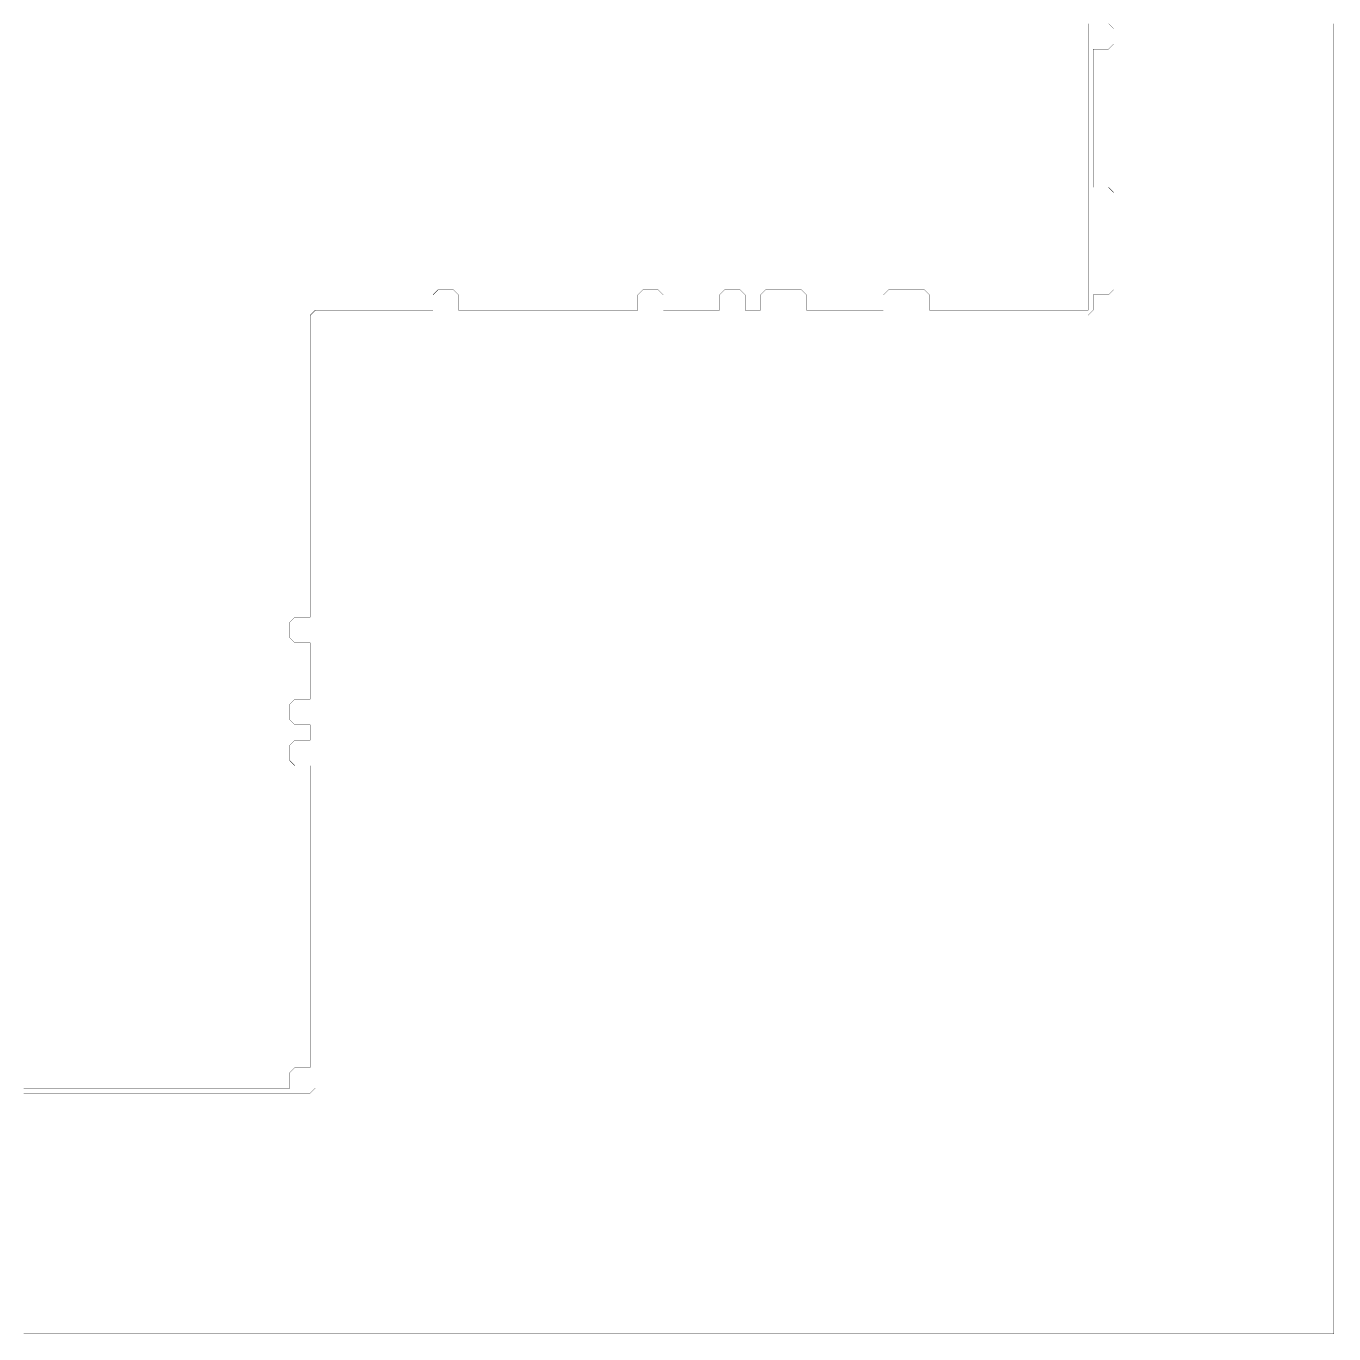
# Model space of a CAD drawing. Header units: metres. Extents: x 0 to 4990, y -4990 to 0.
# Drawn here: x 2495 to 4990, y -4990 to -2495 of the extents above; entities that cross this region are included whole.
import ezdxf

# ---------------------------------------------------------------- set-up
doc = ezdxf.new("R2010")
doc.units = ezdxf.units.M
doc.layers.add('conductor', color=1, linetype='Continuous')
doc.layers.add('substrate', color=5, linetype='Continuous')

msp = doc.modelspace()

# ---------------------------------------------------------------- linework, layer by layer
at = {"layer": 'conductor', "const_width": 0.5}
msp.add_lwpolyline([(2490.234375, -4521.484375), (2500, -4521.484375), (2509.765625, -4521.484375), (2519.53125, -4521.484375), (2529.296875, -4521.484375), (2539.0625, -4521.484375), (2548.828125, -4521.484375), (2558.59375, -4521.484375), (2568.359375, -4521.484375), (2578.125, -4521.484375), (2587.890625, -4521.484375), (2597.65625, -4521.484375), (2607.421875, -4521.484375), (2617.1875, -4521.484375), (2626.953125, -4521.484375), (2636.71875, -4521.484375), (2646.484375, -4521.484375), (2656.25, -4521.484375), (2666.015625, -4521.484375), (2675.78125, -4521.484375), (2685.546875, -4521.484375), (2695.3125, -4521.484375), (2705.078125, -4521.484375), (2714.84375, -4521.484375), (2724.609375, -4521.484375), (2734.375, -4521.484375), (2744.140625, -4521.484375), (2753.90625, -4521.484375), (2763.671875, -4521.484375), (2773.4375, -4521.484375), (2783.203125, -4521.484375), (2792.96875, -4521.484375), (2802.734375, -4521.484375), (2812.5, -4521.484375), (2822.265625, -4521.484375), (2832.03125, -4521.484375), (2841.796875, -4521.484375), (2851.5625, -4521.484375), (2861.328125, -4521.484375), (2871.09375, -4521.484375), (2880.859375, -4521.484375), (2890.625, -4521.484375), (2900.390625, -4521.484375), (2910.15625, -4521.484375), (2919.921875, -4521.484375), (2929.6875, -4521.484375), (2939.453125, -4521.484375), (2949.21875, -4521.484375), (2958.984375, -4521.484375), (2968.75, -4521.484375), (2978.515625, -4521.484375), (2988.28125, -4521.484375), (2998.046875, -4521.484375), (2998.046875, -4511.71875), (2998.046875, -4501.953125), (2998.046875, -4492.1875), (3007.8125, -4482.421875), (3017.578125, -4482.421875), (3027.34375, -4482.421875), (3037.109375, -4482.421875), (3037.109375, -4472.65625), (3037.109375, -4462.890625), (3037.109375, -4453.125), (3037.109375, -4443.359375), (3037.109375, -4433.59375), (3037.109375, -4423.828125), (3037.109375, -4414.0625), (3037.109375, -4404.296875), (3037.109375, -4394.53125), (3037.109375, -4384.765625), (3037.109375, -4375), (3037.109375, -4365.234375), (3037.109375, -4355.46875), (3037.109375, -4345.703125), (3037.109375, -4335.9375), (3037.109375, -4326.171875), (3037.109375, -4316.40625), (3037.109375, -4306.640625), (3037.109375, -4296.875), (3037.109375, -4287.109375), (3037.109375, -4277.34375), (3037.109375, -4267.578125), (3037.109375, -4257.8125), (3037.109375, -4248.046875), (3037.109375, -4238.28125), (3037.109375, -4228.515625), (3037.109375, -4218.75), (3037.109375, -4208.984375), (3037.109375, -4199.21875), (3037.109375, -4189.453125), (3037.109375, -4179.6875), (3037.109375, -4169.921875), (3037.109375, -4160.15625), (3037.109375, -4150.390625), (3037.109375, -4140.625), (3037.109375, -4130.859375), (3037.109375, -4121.09375), (3037.109375, -4111.328125), (3037.109375, -4101.5625), (3037.109375, -4091.796875), (3037.109375, -4082.03125), (3037.109375, -4072.265625), (3037.109375, -4062.5), (3037.109375, -4052.734375), (3037.109375, -4042.96875), (3037.109375, -4033.203125), (3037.109375, -4023.4375), (3037.109375, -4013.671875), (3037.109375, -4003.90625), (3037.109375, -3994.140625), (3037.109375, -3984.375), (3037.109375, -3974.609375), (3037.109375, -3964.84375), (3037.109375, -3955.078125), (3037.109375, -3945.3125), (3037.109375, -3935.546875), (3037.109375, -3925.78125), (3037.109375, -3916.015625), (3037.109375, -3906.25), (3027.34375, -3906.25), (3017.578125, -3906.25), (3007.8125, -3906.25), (2998.046875, -3896.484375), (2998.046875, -3886.71875), (2998.046875, -3876.953125), (2998.046875, -3867.1875), (3007.8125, -3857.421875), (3017.578125, -3857.421875), (3027.34375, -3857.421875), (3037.109375, -3857.421875), (3037.109375, -3847.65625), (3037.109375, -3837.890625), (3037.109375, -3828.125), (3027.34375, -3828.125), (3017.578125, -3828.125), (3007.8125, -3828.125), (2998.046875, -3818.359375), (2998.046875, -3808.59375), (2998.046875, -3798.828125), (2998.046875, -3789.0625), (3007.8125, -3779.296875), (3017.578125, -3779.296875), (3027.34375, -3779.296875), (3037.109375, -3779.296875), (3037.109375, -3769.53125), (3037.109375, -3759.765625), (3037.109375, -3750), (3037.109375, -3740.234375), (3037.109375, -3730.46875), (3037.109375, -3720.703125), (3037.109375, -3710.9375), (3037.109375, -3701.171875), (3037.109375, -3691.40625), (3037.109375, -3681.640625), (3037.109375, -3671.875), (3027.34375, -3671.875), (3017.578125, -3671.875), (3007.8125, -3671.875), (2998.046875, -3662.109375), (2998.046875, -3652.34375), (2998.046875, -3642.578125), (2998.046875, -3632.8125), (3007.8125, -3623.046875), (3017.578125, -3623.046875), (3027.34375, -3623.046875), (3037.109375, -3623.046875), (3037.109375, -3613.28125), (3037.109375, -3603.515625), (3037.109375, -3593.75), (3037.109375, -3583.984375), (3037.109375, -3574.21875), (3037.109375, -3564.453125), (3037.109375, -3554.6875), (3037.109375, -3544.921875), (3037.109375, -3535.15625), (3037.109375, -3525.390625), (3037.109375, -3515.625), (3037.109375, -3505.859375), (3037.109375, -3496.09375), (3037.109375, -3486.328125), (3037.109375, -3476.5625), (3037.109375, -3466.796875), (3037.109375, -3457.03125), (3037.109375, -3447.265625), (3037.109375, -3437.5), (3037.109375, -3427.734375), (3037.109375, -3417.96875), (3037.109375, -3408.203125), (3037.109375, -3398.4375), (3037.109375, -3388.671875), (3037.109375, -3378.90625), (3037.109375, -3369.140625), (3037.109375, -3359.375), (3037.109375, -3349.609375), (3037.109375, -3339.84375), (3037.109375, -3330.078125), (3037.109375, -3320.3125), (3037.109375, -3310.546875), (3037.109375, -3300.78125), (3037.109375, -3291.015625), (3037.109375, -3281.25), (3037.109375, -3271.484375), (3037.109375, -3261.71875), (3037.109375, -3251.953125), (3037.109375, -3242.1875), (3037.109375, -3232.421875), (3037.109375, -3222.65625), (3037.109375, -3212.890625), (3037.109375, -3203.125), (3037.109375, -3193.359375), (3037.109375, -3183.59375), (3037.109375, -3173.828125), (3037.109375, -3164.0625), (3037.109375, -3154.296875), (3037.109375, -3144.53125), (3037.109375, -3134.765625), (3037.109375, -3125), (3037.109375, -3115.234375), (3037.109375, -3105.46875), (3037.109375, -3095.703125), (3037.109375, -3085.9375), (3037.109375, -3076.171875), (3037.109375, -3066.40625), (3037.109375, -3056.640625), (3037.109375, -3046.875), (3046.875, -3037.109375), (3056.640625, -3037.109375), (3066.40625, -3037.109375), (3076.171875, -3037.109375), (3085.9375, -3037.109375), (3095.703125, -3037.109375), (3105.46875, -3037.109375), (3115.234375, -3037.109375), (3125, -3037.109375), (3134.765625, -3037.109375), (3144.53125, -3037.109375), (3154.296875, -3037.109375), (3164.0625, -3037.109375), (3173.828125, -3037.109375), (3183.59375, -3037.109375), (3193.359375, -3037.109375), (3203.125, -3037.109375), (3212.890625, -3037.109375), (3222.65625, -3037.109375), (3232.421875, -3037.109375), (3242.1875, -3037.109375), (3251.953125, -3037.109375), (3261.71875, -3037.109375), (3271.484375, -3037.109375), (3271.484375, -3027.34375), (3271.484375, -3017.578125), (3271.484375, -3007.8125), (3281.25, -2998.046875), (3291.015625, -2998.046875), (3300.78125, -2998.046875), (3310.546875, -2998.046875), (3320.3125, -3007.8125), (3320.3125, -3017.578125), (3320.3125, -3027.34375), (3320.3125, -3037.109375), (3330.078125, -3037.109375), (3339.84375, -3037.109375), (3349.609375, -3037.109375), (3359.375, -3037.109375), (3369.140625, -3037.109375), (3378.90625, -3037.109375), (3388.671875, -3037.109375), (3398.4375, -3037.109375), (3408.203125, -3037.109375), (3417.96875, -3037.109375), (3427.734375, -3037.109375), (3437.5, -3037.109375), (3447.265625, -3037.109375), (3457.03125, -3037.109375), (3466.796875, -3037.109375), (3476.5625, -3037.109375), (3486.328125, -3037.109375), (3496.09375, -3037.109375), (3505.859375, -3037.109375), (3515.625, -3037.109375), (3525.390625, -3037.109375), (3535.15625, -3037.109375), (3544.921875, -3037.109375), (3554.6875, -3037.109375), (3564.453125, -3037.109375), (3574.21875, -3037.109375), (3583.984375, -3037.109375), (3593.75, -3037.109375), (3603.515625, -3037.109375), (3613.28125, -3037.109375), (3623.046875, -3037.109375), (3632.8125, -3037.109375), (3642.578125, -3037.109375), (3652.34375, -3037.109375), (3662.109375, -3037.109375), (3662.109375, -3027.34375), (3662.109375, -3017.578125), (3662.109375, -3007.8125), (3671.875, -2998.046875), (3681.640625, -2998.046875), (3691.40625, -2998.046875), (3701.171875, -2998.046875), (3710.9375, -3007.8125), (3710.9375, -3017.578125), (3710.9375, -3027.34375), (3710.9375, -3037.109375), (3720.703125, -3037.109375), (3730.46875, -3037.109375), (3740.234375, -3037.109375), (3750, -3037.109375), (3759.765625, -3037.109375), (3769.53125, -3037.109375), (3779.296875, -3037.109375), (3789.0625, -3037.109375), (3798.828125, -3037.109375), (3808.59375, -3037.109375), (3818.359375, -3037.109375), (3818.359375, -3027.34375), (3818.359375, -3017.578125), (3818.359375, -3007.8125), (3828.125, -2998.046875), (3837.890625, -2998.046875), (3847.65625, -2998.046875), (3857.421875, -2998.046875), (3867.1875, -3007.8125), (3867.1875, -3017.578125), (3867.1875, -3027.34375), (3867.1875, -3037.109375), (3876.953125, -3037.109375), (3886.71875, -3037.109375), (3896.484375, -3037.109375), (3896.484375, -3027.34375), (3896.484375, -3017.578125), (3896.484375, -3007.8125), (3906.25, -2998.046875), (3916.015625, -2998.046875), (3925.78125, -2998.046875), (3935.546875, -2998.046875), (3945.3125, -2998.046875), (3955.078125, -2998.046875), (3964.84375, -2998.046875), (3974.609375, -2998.046875), (3984.375, -3007.8125), (3984.375, -3017.578125), (3984.375, -3027.34375), (3984.375, -3037.109375), (3994.140625, -3037.109375), (4003.90625, -3037.109375), (4013.671875, -3037.109375), (4023.4375, -3037.109375), (4033.203125, -3037.109375), (4042.96875, -3037.109375), (4052.734375, -3037.109375), (4062.5, -3037.109375), (4072.265625, -3037.109375), (4082.03125, -3037.109375), (4091.796875, -3037.109375), (4101.5625, -3037.109375), (4111.328125, -3037.109375), (4121.09375, -3037.109375), (4130.859375, -3037.109375), (4130.859375, -3027.34375), (4130.859375, -3017.578125), (4130.859375, -3007.8125), (4140.625, -2998.046875), (4150.390625, -2998.046875), (4160.15625, -2998.046875), (4169.921875, -2998.046875), (4179.6875, -2998.046875), (4189.453125, -2998.046875), (4199.21875, -2998.046875), (4208.984375, -2998.046875), (4218.75, -3007.8125), (4218.75, -3017.578125), (4218.75, -3027.34375), (4218.75, -3037.109375), (4228.515625, -3037.109375), (4238.28125, -3037.109375), (4248.046875, -3037.109375), (4257.8125, -3037.109375), (4267.578125, -3037.109375), (4277.34375, -3037.109375), (4287.109375, -3037.109375), (4296.875, -3037.109375), (4306.640625, -3037.109375), (4316.40625, -3037.109375), (4326.171875, -3037.109375), (4335.9375, -3037.109375), (4345.703125, -3037.109375), (4355.46875, -3037.109375), (4365.234375, -3037.109375), (4375, -3037.109375), (4384.765625, -3037.109375), (4394.53125, -3037.109375), (4404.296875, -3037.109375), (4414.0625, -3037.109375), (4423.828125, -3037.109375), (4433.59375, -3037.109375), (4443.359375, -3037.109375), (4453.125, -3037.109375), (4462.890625, -3037.109375), (4472.65625, -3037.109375), (4482.421875, -3037.109375), (4492.1875, -3037.109375), (4501.953125, -3037.109375), (4511.71875, -3037.109375), (4521.484375, -3037.109375), (4521.484375, -3027.34375), (4521.484375, -3017.578125), (4521.484375, -3007.8125), (4521.484375, -2998.046875), (4521.484375, -2988.28125), (4521.484375, -2978.515625), (4521.484375, -2968.75), (4521.484375, -2958.984375), (4521.484375, -2949.21875), (4521.484375, -2939.453125), (4521.484375, -2929.6875), (4521.484375, -2919.921875), (4521.484375, -2910.15625), (4521.484375, -2900.390625), (4521.484375, -2890.625), (4521.484375, -2880.859375), (4521.484375, -2871.09375), (4521.484375, -2861.328125), (4521.484375, -2851.5625), (4521.484375, -2841.796875), (4521.484375, -2832.03125), (4521.484375, -2822.265625), (4521.484375, -2812.5), (4521.484375, -2802.734375), (4521.484375, -2792.96875), (4521.484375, -2783.203125), (4521.484375, -2773.4375), (4521.484375, -2763.671875), (4521.484375, -2753.90625), (4521.484375, -2744.140625), (4521.484375, -2734.375), (4521.484375, -2724.609375), (4521.484375, -2714.84375), (4521.484375, -2705.078125), (4521.484375, -2695.3125), (4521.484375, -2685.546875), (4521.484375, -2675.78125), (4521.484375, -2666.015625), (4521.484375, -2656.25), (4521.484375, -2646.484375), (4521.484375, -2636.71875), (4521.484375, -2626.953125), (4521.484375, -2617.1875), (4521.484375, -2607.421875), (4521.484375, -2597.65625), (4521.484375, -2587.890625), (4521.484375, -2578.125), (4521.484375, -2568.359375), (4521.484375, -2558.59375), (4521.484375, -2548.828125), (4521.484375, -2539.0625), (4521.484375, -2529.296875), (4521.484375, -2519.53125), (4521.484375, -2509.765625), (4521.484375, -2500), (4521.484375, -2490.234375)], dxfattribs=at)
at = {"layer": 'substrate', "const_width": 0.5}
for points in [[(2490.234375, -4990.234375), (2500, -4990.234375), (2509.765625, -4990.234375), (2519.53125, -4990.234375), (2529.296875, -4990.234375), (2539.0625, -4990.234375), (2548.828125, -4990.234375), (2558.59375, -4990.234375), (2568.359375, -4990.234375), (2578.125, -4990.234375), (2587.890625, -4990.234375), (2597.65625, -4990.234375), (2607.421875, -4990.234375), (2617.1875, -4990.234375), (2626.953125, -4990.234375), (2636.71875, -4990.234375), (2646.484375, -4990.234375), (2656.25, -4990.234375), (2666.015625, -4990.234375), (2675.78125, -4990.234375), (2685.546875, -4990.234375), (2695.3125, -4990.234375), (2705.078125, -4990.234375), (2714.84375, -4990.234375), (2724.609375, -4990.234375), (2734.375, -4990.234375), (2744.140625, -4990.234375), (2753.90625, -4990.234375), (2763.671875, -4990.234375), (2773.4375, -4990.234375), (2783.203125, -4990.234375), (2792.96875, -4990.234375), (2802.734375, -4990.234375), (2812.5, -4990.234375), (2822.265625, -4990.234375), (2832.03125, -4990.234375), (2841.796875, -4990.234375), (2851.5625, -4990.234375), (2861.328125, -4990.234375), (2871.09375, -4990.234375), (2880.859375, -4990.234375), (2890.625, -4990.234375), (2900.390625, -4990.234375), (2910.15625, -4990.234375), (2919.921875, -4990.234375), (2929.6875, -4990.234375), (2939.453125, -4990.234375), (2949.21875, -4990.234375), (2958.984375, -4990.234375), (2968.75, -4990.234375), (2978.515625, -4990.234375), (2988.28125, -4990.234375), (2998.046875, -4990.234375), (3007.8125, -4990.234375), (3017.578125, -4990.234375), (3027.34375, -4990.234375), (3037.109375, -4990.234375), (3046.875, -4990.234375), (3056.640625, -4990.234375), (3066.40625, -4990.234375), (3076.171875, -4990.234375), (3085.9375, -4990.234375), (3095.703125, -4990.234375), (3105.46875, -4990.234375), (3115.234375, -4990.234375), (3125, -4990.234375), (3134.765625, -4990.234375), (3144.53125, -4990.234375), (3154.296875, -4990.234375), (3164.0625, -4990.234375), (3173.828125, -4990.234375), (3183.59375, -4990.234375), (3193.359375, -4990.234375), (3203.125, -4990.234375), (3212.890625, -4990.234375), (3222.65625, -4990.234375), (3232.421875, -4990.234375), (3242.1875, -4990.234375), (3251.953125, -4990.234375), (3261.71875, -4990.234375), (3271.484375, -4990.234375), (3281.25, -4990.234375), (3291.015625, -4990.234375), (3300.78125, -4990.234375), (3310.546875, -4990.234375), (3320.3125, -4990.234375), (3330.078125, -4990.234375), (3339.84375, -4990.234375), (3349.609375, -4990.234375), (3359.375, -4990.234375), (3369.140625, -4990.234375), (3378.90625, -4990.234375), (3388.671875, -4990.234375), (3398.4375, -4990.234375), (3408.203125, -4990.234375), (3417.96875, -4990.234375), (3427.734375, -4990.234375), (3437.5, -4990.234375), (3447.265625, -4990.234375), (3457.03125, -4990.234375), (3466.796875, -4990.234375), (3476.5625, -4990.234375), (3486.328125, -4990.234375), (3496.09375, -4990.234375), (3505.859375, -4990.234375), (3515.625, -4990.234375), (3525.390625, -4990.234375), (3535.15625, -4990.234375), (3544.921875, -4990.234375), (3554.6875, -4990.234375), (3564.453125, -4990.234375), (3574.21875, -4990.234375), (3583.984375, -4990.234375), (3593.75, -4990.234375), (3603.515625, -4990.234375), (3613.28125, -4990.234375), (3623.046875, -4990.234375), (3632.8125, -4990.234375), (3642.578125, -4990.234375), (3652.34375, -4990.234375), (3662.109375, -4990.234375), (3671.875, -4990.234375), (3681.640625, -4990.234375), (3691.40625, -4990.234375), (3701.171875, -4990.234375), (3710.9375, -4990.234375), (3720.703125, -4990.234375), (3730.46875, -4990.234375), (3740.234375, -4990.234375), (3750, -4990.234375), (3759.765625, -4990.234375), (3769.53125, -4990.234375), (3779.296875, -4990.234375), (3789.0625, -4990.234375), (3798.828125, -4990.234375), (3808.59375, -4990.234375), (3818.359375, -4990.234375), (3828.125, -4990.234375), (3837.890625, -4990.234375), (3847.65625, -4990.234375), (3857.421875, -4990.234375), (3867.1875, -4990.234375), (3876.953125, -4990.234375), (3886.71875, -4990.234375), (3896.484375, -4990.234375), (3906.25, -4990.234375), (3916.015625, -4990.234375), (3925.78125, -4990.234375), (3935.546875, -4990.234375), (3945.3125, -4990.234375), (3955.078125, -4990.234375), (3964.84375, -4990.234375), (3974.609375, -4990.234375), (3984.375, -4990.234375), (3994.140625, -4990.234375), (4003.90625, -4990.234375), (4013.671875, -4990.234375), (4023.4375, -4990.234375), (4033.203125, -4990.234375), (4042.96875, -4990.234375), (4052.734375, -4990.234375), (4062.5, -4990.234375), (4072.265625, -4990.234375), (4082.03125, -4990.234375), (4091.796875, -4990.234375), (4101.5625, -4990.234375), (4111.328125, -4990.234375), (4121.09375, -4990.234375), (4130.859375, -4990.234375), (4140.625, -4990.234375), (4150.390625, -4990.234375), (4160.15625, -4990.234375), (4169.921875, -4990.234375), (4179.6875, -4990.234375), (4189.453125, -4990.234375), (4199.21875, -4990.234375), (4208.984375, -4990.234375), (4218.75, -4990.234375), (4228.515625, -4990.234375), (4238.28125, -4990.234375), (4248.046875, -4990.234375), (4257.8125, -4990.234375), (4267.578125, -4990.234375), (4277.34375, -4990.234375), (4287.109375, -4990.234375), (4296.875, -4990.234375), (4306.640625, -4990.234375), (4316.40625, -4990.234375), (4326.171875, -4990.234375), (4335.9375, -4990.234375), (4345.703125, -4990.234375), (4355.46875, -4990.234375), (4365.234375, -4990.234375), (4375, -4990.234375), (4384.765625, -4990.234375), (4394.53125, -4990.234375), (4404.296875, -4990.234375), (4414.0625, -4990.234375), (4423.828125, -4990.234375), (4433.59375, -4990.234375), (4443.359375, -4990.234375), (4453.125, -4990.234375), (4462.890625, -4990.234375), (4472.65625, -4990.234375), (4482.421875, -4990.234375), (4492.1875, -4990.234375), (4501.953125, -4990.234375), (4511.71875, -4990.234375), (4521.484375, -4990.234375), (4531.25, -4990.234375), (4541.015625, -4990.234375), (4550.78125, -4990.234375), (4560.546875, -4990.234375), (4570.3125, -4990.234375), (4580.078125, -4990.234375), (4589.84375, -4990.234375), (4599.609375, -4990.234375), (4609.375, -4990.234375), (4619.140625, -4990.234375), (4628.90625, -4990.234375), (4638.671875, -4990.234375), (4648.4375, -4990.234375), (4658.203125, -4990.234375), (4667.96875, -4990.234375), (4677.734375, -4990.234375), (4687.5, -4990.234375), (4697.265625, -4990.234375), (4707.03125, -4990.234375), (4716.796875, -4990.234375), (4726.5625, -4990.234375), (4736.328125, -4990.234375), (4746.09375, -4990.234375), (4755.859375, -4990.234375), (4765.625, -4990.234375), (4775.390625, -4990.234375), (4785.15625, -4990.234375), (4794.921875, -4990.234375), (4804.6875, -4990.234375), (4814.453125, -4990.234375), (4824.21875, -4990.234375), (4833.984375, -4990.234375), (4843.75, -4990.234375), (4853.515625, -4990.234375), (4863.28125, -4990.234375), (4873.046875, -4990.234375), (4882.8125, -4990.234375), (4892.578125, -4990.234375), (4902.34375, -4990.234375), (4912.109375, -4990.234375), (4921.875, -4990.234375), (4931.640625, -4990.234375), (4941.40625, -4990.234375), (4951.171875, -4990.234375), (4960.9375, -4990.234375), (4970.703125, -4990.234375), (4980.46875, -4990.234375), (4990.234375, -4990.234375), (4990.234375, -4980.46875), (4990.234375, -4970.703125), (4990.234375, -4960.9375), (4990.234375, -4951.171875), (4990.234375, -4941.40625), (4990.234375, -4931.640625), (4990.234375, -4921.875), (4990.234375, -4912.109375), (4990.234375, -4902.34375), (4990.234375, -4892.578125), (4990.234375, -4882.8125), (4990.234375, -4873.046875), (4990.234375, -4863.28125), (4990.234375, -4853.515625), (4990.234375, -4843.75), (4990.234375, -4833.984375), (4990.234375, -4824.21875), (4990.234375, -4814.453125), (4990.234375, -4804.6875), (4990.234375, -4794.921875), (4990.234375, -4785.15625), (4990.234375, -4775.390625), (4990.234375, -4765.625), (4990.234375, -4755.859375), (4990.234375, -4746.09375), (4990.234375, -4736.328125), (4990.234375, -4726.5625), (4990.234375, -4716.796875), (4990.234375, -4707.03125), (4990.234375, -4697.265625), (4990.234375, -4687.5), (4990.234375, -4677.734375), (4990.234375, -4667.96875), (4990.234375, -4658.203125), (4990.234375, -4648.4375), (4990.234375, -4638.671875), (4990.234375, -4628.90625), (4990.234375, -4619.140625), (4990.234375, -4609.375), (4990.234375, -4599.609375), (4990.234375, -4589.84375), (4990.234375, -4580.078125), (4990.234375, -4570.3125), (4990.234375, -4560.546875), (4990.234375, -4550.78125), (4990.234375, -4541.015625), (4990.234375, -4531.25), (4990.234375, -4521.484375), (4990.234375, -4511.71875), (4990.234375, -4501.953125), (4990.234375, -4492.1875), (4990.234375, -4482.421875), (4990.234375, -4472.65625), (4990.234375, -4462.890625), (4990.234375, -4453.125), (4990.234375, -4443.359375), (4990.234375, -4433.59375), (4990.234375, -4423.828125), (4990.234375, -4414.0625), (4990.234375, -4404.296875), (4990.234375, -4394.53125), (4990.234375, -4384.765625), (4990.234375, -4375), (4990.234375, -4365.234375), (4990.234375, -4355.46875), (4990.234375, -4345.703125), (4990.234375, -4335.9375), (4990.234375, -4326.171875), (4990.234375, -4316.40625), (4990.234375, -4306.640625), (4990.234375, -4296.875), (4990.234375, -4287.109375), (4990.234375, -4277.34375), (4990.234375, -4267.578125), (4990.234375, -4257.8125), (4990.234375, -4248.046875), (4990.234375, -4238.28125), (4990.234375, -4228.515625), (4990.234375, -4218.75), (4990.234375, -4208.984375), (4990.234375, -4199.21875), (4990.234375, -4189.453125), (4990.234375, -4179.6875), (4990.234375, -4169.921875), (4990.234375, -4160.15625), (4990.234375, -4150.390625), (4990.234375, -4140.625), (4990.234375, -4130.859375), (4990.234375, -4121.09375), (4990.234375, -4111.328125), (4990.234375, -4101.5625), (4990.234375, -4091.796875), (4990.234375, -4082.03125), (4990.234375, -4072.265625), (4990.234375, -4062.5), (4990.234375, -4052.734375), (4990.234375, -4042.96875), (4990.234375, -4033.203125), (4990.234375, -4023.4375), (4990.234375, -4013.671875), (4990.234375, -4003.90625), (4990.234375, -3994.140625), (4990.234375, -3984.375), (4990.234375, -3974.609375), (4990.234375, -3964.84375), (4990.234375, -3955.078125), (4990.234375, -3945.3125), (4990.234375, -3935.546875), (4990.234375, -3925.78125), (4990.234375, -3916.015625), (4990.234375, -3906.25), (4990.234375, -3896.484375), (4990.234375, -3886.71875), (4990.234375, -3876.953125), (4990.234375, -3867.1875), (4990.234375, -3857.421875), (4990.234375, -3847.65625), (4990.234375, -3837.890625), (4990.234375, -3828.125), (4990.234375, -3818.359375), (4990.234375, -3808.59375), (4990.234375, -3798.828125), (4990.234375, -3789.0625), (4990.234375, -3779.296875), (4990.234375, -3769.53125), (4990.234375, -3759.765625), (4990.234375, -3750), (4990.234375, -3740.234375), (4990.234375, -3730.46875), (4990.234375, -3720.703125), (4990.234375, -3710.9375), (4990.234375, -3701.171875), (4990.234375, -3691.40625), (4990.234375, -3681.640625), (4990.234375, -3671.875), (4990.234375, -3662.109375), (4990.234375, -3652.34375), (4990.234375, -3642.578125), (4990.234375, -3632.8125), (4990.234375, -3623.046875), (4990.234375, -3613.28125), (4990.234375, -3603.515625), (4990.234375, -3593.75), (4990.234375, -3583.984375), (4990.234375, -3574.21875), (4990.234375, -3564.453125), (4990.234375, -3554.6875), (4990.234375, -3544.921875), (4990.234375, -3535.15625), (4990.234375, -3525.390625), (4990.234375, -3515.625), (4990.234375, -3505.859375), (4990.234375, -3496.09375), (4990.234375, -3486.328125), (4990.234375, -3476.5625), (4990.234375, -3466.796875), (4990.234375, -3457.03125), (4990.234375, -3447.265625), (4990.234375, -3437.5), (4990.234375, -3427.734375), (4990.234375, -3417.96875), (4990.234375, -3408.203125), (4990.234375, -3398.4375), (4990.234375, -3388.671875), (4990.234375, -3378.90625), (4990.234375, -3369.140625), (4990.234375, -3359.375), (4990.234375, -3349.609375), (4990.234375, -3339.84375), (4990.234375, -3330.078125), (4990.234375, -3320.3125), (4990.234375, -3310.546875), (4990.234375, -3300.78125), (4990.234375, -3291.015625), (4990.234375, -3281.25), (4990.234375, -3271.484375), (4990.234375, -3261.71875), (4990.234375, -3251.953125), (4990.234375, -3242.1875), (4990.234375, -3232.421875), (4990.234375, -3222.65625), (4990.234375, -3212.890625), (4990.234375, -3203.125), (4990.234375, -3193.359375), (4990.234375, -3183.59375), (4990.234375, -3173.828125), (4990.234375, -3164.0625), (4990.234375, -3154.296875), (4990.234375, -3144.53125), (4990.234375, -3134.765625), (4990.234375, -3125), (4990.234375, -3115.234375), (4990.234375, -3105.46875), (4990.234375, -3095.703125), (4990.234375, -3085.9375), (4990.234375, -3076.171875), (4990.234375, -3066.40625), (4990.234375, -3056.640625), (4990.234375, -3046.875), (4990.234375, -3037.109375), (4990.234375, -3027.34375), (4990.234375, -3017.578125), (4990.234375, -3007.8125), (4990.234375, -2998.046875), (4990.234375, -2988.28125), (4990.234375, -2978.515625), (4990.234375, -2968.75), (4990.234375, -2958.984375), (4990.234375, -2949.21875), (4990.234375, -2939.453125), (4990.234375, -2929.6875), (4990.234375, -2919.921875), (4990.234375, -2910.15625), (4990.234375, -2900.390625), (4990.234375, -2890.625), (4990.234375, -2880.859375), (4990.234375, -2871.09375), (4990.234375, -2861.328125), (4990.234375, -2851.5625), (4990.234375, -2841.796875), (4990.234375, -2832.03125), (4990.234375, -2822.265625), (4990.234375, -2812.5), (4990.234375, -2802.734375), (4990.234375, -2792.96875), (4990.234375, -2783.203125), (4990.234375, -2773.4375), (4990.234375, -2763.671875), (4990.234375, -2753.90625), (4990.234375, -2744.140625), (4990.234375, -2734.375), (4990.234375, -2724.609375), (4990.234375, -2714.84375), (4990.234375, -2705.078125), (4990.234375, -2695.3125), (4990.234375, -2685.546875), (4990.234375, -2675.78125), (4990.234375, -2666.015625), (4990.234375, -2656.25), (4990.234375, -2646.484375), (4990.234375, -2636.71875), (4990.234375, -2626.953125), (4990.234375, -2617.1875), (4990.234375, -2607.421875), (4990.234375, -2597.65625), (4990.234375, -2587.890625), (4990.234375, -2578.125), (4990.234375, -2568.359375), (4990.234375, -2558.59375), (4990.234375, -2548.828125), (4990.234375, -2539.0625), (4990.234375, -2529.296875), (4990.234375, -2519.53125), (4990.234375, -2509.765625), (4990.234375, -2500), (4990.234375, -2490.234375)], [(4560.546875, -2490.234375), (4570.3125, -2500), (4570.3125, -2509.765625), (4570.3125, -2519.53125), (4570.3125, -2529.296875), (4560.546875, -2539.0625), (4550.78125, -2539.0625), (4541.015625, -2539.0625), (4531.25, -2539.0625), (4531.25, -2548.828125), (4531.25, -2558.59375), (4531.25, -2568.359375), (4531.25, -2578.125), (4531.25, -2587.890625), (4531.25, -2597.65625), (4531.25, -2607.421875), (4531.25, -2617.1875), (4531.25, -2626.953125), (4531.25, -2636.71875), (4531.25, -2646.484375), (4531.25, -2656.25), (4531.25, -2666.015625), (4531.25, -2675.78125), (4531.25, -2685.546875), (4531.25, -2695.3125), (4531.25, -2705.078125), (4531.25, -2714.84375), (4531.25, -2724.609375), (4531.25, -2734.375), (4531.25, -2744.140625), (4531.25, -2753.90625), (4531.25, -2763.671875), (4531.25, -2773.4375), (4531.25, -2783.203125), (4531.25, -2792.96875), (4531.25, -2802.734375), (4541.015625, -2802.734375), (4550.78125, -2802.734375), (4560.546875, -2802.734375), (4570.3125, -2812.5), (4570.3125, -2822.265625), (4570.3125, -2832.03125), (4570.3125, -2841.796875), (4570.3125, -2851.5625), (4570.3125, -2861.328125), (4570.3125, -2871.09375), (4570.3125, -2880.859375), (4570.3125, -2890.625), (4570.3125, -2900.390625), (4570.3125, -2910.15625), (4570.3125, -2919.921875), (4570.3125, -2929.6875), (4570.3125, -2939.453125), (4570.3125, -2949.21875), (4570.3125, -2958.984375), (4570.3125, -2968.75), (4570.3125, -2978.515625), (4570.3125, -2988.28125), (4570.3125, -2998.046875), (4560.546875, -3007.8125), (4550.78125, -3007.8125), (4541.015625, -3007.8125), (4531.25, -3007.8125), (4531.25, -3017.578125), (4531.25, -3027.34375), (4531.25, -3037.109375), (4521.484375, -3046.875), (4511.71875, -3046.875), (4501.953125, -3046.875), (4492.1875, -3046.875), (4482.421875, -3046.875), (4472.65625, -3046.875), (4462.890625, -3046.875), (4453.125, -3046.875), (4443.359375, -3046.875), (4433.59375, -3046.875), (4423.828125, -3046.875), (4414.0625, -3046.875), (4404.296875, -3046.875), (4394.53125, -3046.875), (4384.765625, -3046.875), (4375, -3046.875), (4365.234375, -3046.875), (4355.46875, -3046.875), (4345.703125, -3046.875), (4335.9375, -3046.875), (4326.171875, -3046.875), (4316.40625, -3046.875), (4306.640625, -3046.875), (4296.875, -3046.875), (4287.109375, -3046.875), (4277.34375, -3046.875), (4267.578125, -3046.875), (4257.8125, -3046.875), (4248.046875, -3046.875), (4238.28125, -3046.875), (4228.515625, -3046.875), (4218.75, -3046.875), (4208.984375, -3046.875), (4199.21875, -3046.875), (4189.453125, -3046.875), (4179.6875, -3046.875), (4169.921875, -3046.875), (4160.15625, -3046.875), (4150.390625, -3046.875), (4140.625, -3046.875), (4130.859375, -3046.875), (4121.09375, -3046.875), (4111.328125, -3046.875), (4101.5625, -3046.875), (4091.796875, -3046.875), (4082.03125, -3046.875), (4072.265625, -3046.875), (4062.5, -3046.875), (4052.734375, -3046.875), (4042.96875, -3046.875), (4033.203125, -3046.875), (4023.4375, -3046.875), (4013.671875, -3046.875), (4003.90625, -3046.875), (3994.140625, -3046.875), (3984.375, -3046.875), (3974.609375, -3046.875), (3964.84375, -3046.875), (3955.078125, -3046.875), (3945.3125, -3046.875), (3935.546875, -3046.875), (3925.78125, -3046.875), (3916.015625, -3046.875), (3906.25, -3046.875), (3896.484375, -3046.875), (3886.71875, -3046.875), (3876.953125, -3046.875), (3867.1875, -3046.875), (3857.421875, -3046.875), (3847.65625, -3046.875), (3837.890625, -3046.875), (3828.125, -3046.875), (3818.359375, -3046.875), (3808.59375, -3046.875), (3798.828125, -3046.875), (3789.0625, -3046.875), (3779.296875, -3046.875), (3769.53125, -3046.875), (3759.765625, -3046.875), (3750, -3046.875), (3740.234375, -3046.875), (3730.46875, -3046.875), (3720.703125, -3046.875), (3710.9375, -3046.875), (3701.171875, -3046.875), (3691.40625, -3046.875), (3681.640625, -3046.875), (3671.875, -3046.875), (3662.109375, -3046.875), (3652.34375, -3046.875), (3642.578125, -3046.875), (3632.8125, -3046.875), (3623.046875, -3046.875), (3613.28125, -3046.875), (3603.515625, -3046.875), (3593.75, -3046.875), (3583.984375, -3046.875), (3574.21875, -3046.875), (3564.453125, -3046.875), (3554.6875, -3046.875), (3544.921875, -3046.875), (3535.15625, -3046.875), (3525.390625, -3046.875), (3515.625, -3046.875), (3505.859375, -3046.875), (3496.09375, -3046.875), (3486.328125, -3046.875), (3476.5625, -3046.875), (3466.796875, -3046.875), (3457.03125, -3046.875), (3447.265625, -3046.875), (3437.5, -3046.875), (3427.734375, -3046.875), (3417.96875, -3046.875), (3408.203125, -3046.875), (3398.4375, -3046.875), (3388.671875, -3046.875), (3378.90625, -3046.875), (3369.140625, -3046.875), (3359.375, -3046.875), (3349.609375, -3046.875), (3339.84375, -3046.875), (3330.078125, -3046.875), (3320.3125, -3046.875), (3310.546875, -3046.875), (3300.78125, -3046.875), (3291.015625, -3046.875), (3281.25, -3046.875), (3271.484375, -3046.875), (3261.71875, -3046.875), (3251.953125, -3046.875), (3242.1875, -3046.875), (3232.421875, -3046.875), (3222.65625, -3046.875), (3212.890625, -3046.875), (3203.125, -3046.875), (3193.359375, -3046.875), (3183.59375, -3046.875), (3173.828125, -3046.875), (3164.0625, -3046.875), (3154.296875, -3046.875), (3144.53125, -3046.875), (3134.765625, -3046.875), (3125, -3046.875), (3115.234375, -3046.875), (3105.46875, -3046.875), (3095.703125, -3046.875), (3085.9375, -3046.875), (3076.171875, -3046.875), (3066.40625, -3046.875), (3056.640625, -3046.875), (3046.875, -3046.875), (3046.875, -3056.640625), (3046.875, -3066.40625), (3046.875, -3076.171875), (3046.875, -3085.9375), (3046.875, -3095.703125), (3046.875, -3105.46875), (3046.875, -3115.234375), (3046.875, -3125), (3046.875, -3134.765625), (3046.875, -3144.53125), (3046.875, -3154.296875), (3046.875, -3164.0625), (3046.875, -3173.828125), (3046.875, -3183.59375), (3046.875, -3193.359375), (3046.875, -3203.125), (3046.875, -3212.890625), (3046.875, -3222.65625), (3046.875, -3232.421875), (3046.875, -3242.1875), (3046.875, -3251.953125), (3046.875, -3261.71875), (3046.875, -3271.484375), (3046.875, -3281.25), (3046.875, -3291.015625), (3046.875, -3300.78125), (3046.875, -3310.546875), (3046.875, -3320.3125), (3046.875, -3330.078125), (3046.875, -3339.84375), (3046.875, -3349.609375), (3046.875, -3359.375), (3046.875, -3369.140625), (3046.875, -3378.90625), (3046.875, -3388.671875), (3046.875, -3398.4375), (3046.875, -3408.203125), (3046.875, -3417.96875), (3046.875, -3427.734375), (3046.875, -3437.5), (3046.875, -3447.265625), (3046.875, -3457.03125), (3046.875, -3466.796875), (3046.875, -3476.5625), (3046.875, -3486.328125), (3046.875, -3496.09375), (3046.875, -3505.859375), (3046.875, -3515.625), (3046.875, -3525.390625), (3046.875, -3535.15625), (3046.875, -3544.921875), (3046.875, -3554.6875), (3046.875, -3564.453125), (3046.875, -3574.21875), (3046.875, -3583.984375), (3046.875, -3593.75), (3046.875, -3603.515625), (3046.875, -3613.28125), (3046.875, -3623.046875), (3046.875, -3632.8125), (3046.875, -3642.578125), (3046.875, -3652.34375), (3046.875, -3662.109375), (3046.875, -3671.875), (3046.875, -3681.640625), (3046.875, -3691.40625), (3046.875, -3701.171875), (3046.875, -3710.9375), (3046.875, -3720.703125), (3046.875, -3730.46875), (3046.875, -3740.234375), (3046.875, -3750), (3046.875, -3759.765625), (3046.875, -3769.53125), (3046.875, -3779.296875), (3046.875, -3789.0625), (3046.875, -3798.828125), (3046.875, -3808.59375), (3046.875, -3818.359375), (3046.875, -3828.125), (3046.875, -3837.890625), (3046.875, -3847.65625), (3046.875, -3857.421875), (3046.875, -3867.1875), (3046.875, -3876.953125), (3046.875, -3886.71875), (3046.875, -3896.484375), (3046.875, -3906.25), (3046.875, -3916.015625), (3046.875, -3925.78125), (3046.875, -3935.546875), (3046.875, -3945.3125), (3046.875, -3955.078125), (3046.875, -3964.84375), (3046.875, -3974.609375), (3046.875, -3984.375), (3046.875, -3994.140625), (3046.875, -4003.90625), (3046.875, -4013.671875), (3046.875, -4023.4375), (3046.875, -4033.203125), (3046.875, -4042.96875), (3046.875, -4052.734375), (3046.875, -4062.5), (3046.875, -4072.265625), (3046.875, -4082.03125), (3046.875, -4091.796875), (3046.875, -4101.5625), (3046.875, -4111.328125), (3046.875, -4121.09375), (3046.875, -4130.859375), (3046.875, -4140.625), (3046.875, -4150.390625), (3046.875, -4160.15625), (3046.875, -4169.921875), (3046.875, -4179.6875), (3046.875, -4189.453125), (3046.875, -4199.21875), (3046.875, -4208.984375), (3046.875, -4218.75), (3046.875, -4228.515625), (3046.875, -4238.28125), (3046.875, -4248.046875), (3046.875, -4257.8125), (3046.875, -4267.578125), (3046.875, -4277.34375), (3046.875, -4287.109375), (3046.875, -4296.875), (3046.875, -4306.640625), (3046.875, -4316.40625), (3046.875, -4326.171875), (3046.875, -4335.9375), (3046.875, -4345.703125), (3046.875, -4355.46875), (3046.875, -4365.234375), (3046.875, -4375), (3046.875, -4384.765625), (3046.875, -4394.53125), (3046.875, -4404.296875), (3046.875, -4414.0625), (3046.875, -4423.828125), (3046.875, -4433.59375), (3046.875, -4443.359375), (3046.875, -4453.125), (3046.875, -4462.890625), (3046.875, -4472.65625), (3046.875, -4482.421875), (3046.875, -4492.1875), (3046.875, -4501.953125), (3046.875, -4511.71875), (3046.875, -4521.484375), (3037.109375, -4531.25), (3027.34375, -4531.25), (3017.578125, -4531.25), (3007.8125, -4531.25), (2998.046875, -4531.25), (2988.28125, -4531.25), (2978.515625, -4531.25), (2968.75, -4531.25), (2958.984375, -4531.25), (2949.21875, -4531.25), (2939.453125, -4531.25), (2929.6875, -4531.25), (2919.921875, -4531.25), (2910.15625, -4531.25), (2900.390625, -4531.25), (2890.625, -4531.25), (2880.859375, -4531.25), (2871.09375, -4531.25), (2861.328125, -4531.25), (2851.5625, -4531.25), (2841.796875, -4531.25), (2832.03125, -4531.25), (2822.265625, -4531.25), (2812.5, -4531.25), (2802.734375, -4531.25), (2792.96875, -4531.25), (2783.203125, -4531.25), (2773.4375, -4531.25), (2763.671875, -4531.25), (2753.90625, -4531.25), (2744.140625, -4531.25), (2734.375, -4531.25), (2724.609375, -4531.25), (2714.84375, -4531.25), (2705.078125, -4531.25), (2695.3125, -4531.25), (2685.546875, -4531.25), (2675.78125, -4531.25), (2666.015625, -4531.25), (2656.25, -4531.25), (2646.484375, -4531.25), (2636.71875, -4531.25), (2626.953125, -4531.25), (2617.1875, -4531.25), (2607.421875, -4531.25), (2597.65625, -4531.25), (2587.890625, -4531.25), (2578.125, -4531.25), (2568.359375, -4531.25), (2558.59375, -4531.25), (2548.828125, -4531.25), (2539.0625, -4531.25), (2529.296875, -4531.25), (2519.53125, -4531.25), (2509.765625, -4531.25), (2500, -4531.25), (2490.234375, -4531.25)]]:
    msp.add_lwpolyline(points, dxfattribs=at)

doc.saveas('drawing.dxf')
